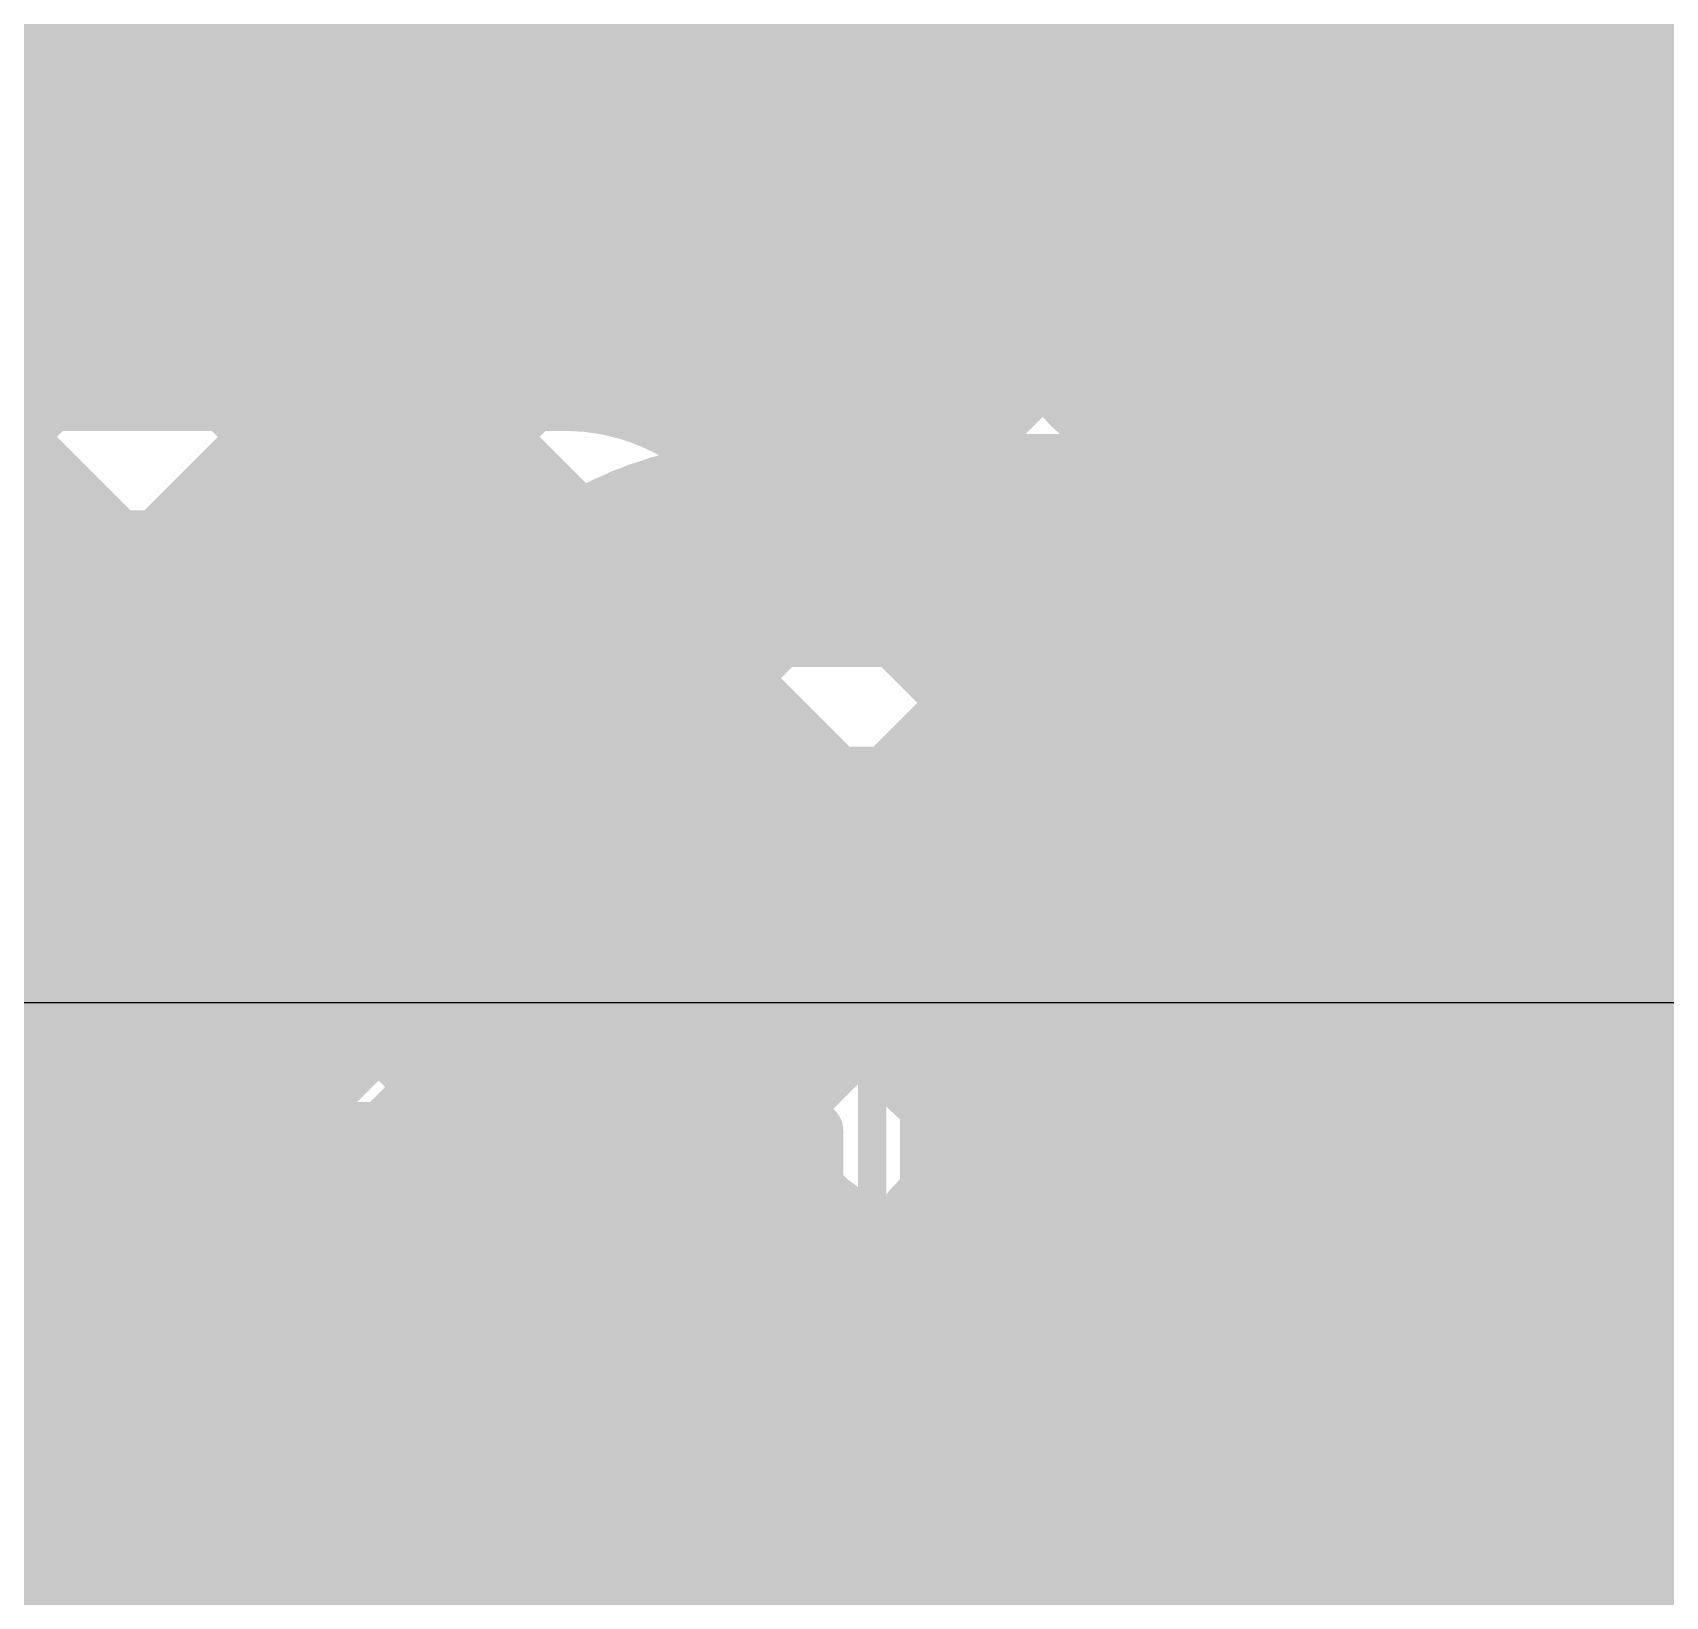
# Model space of a CAD drawing. Header units: millimetres. Extents: x 13 to 259, y -2 to 326.
# Drawn here: x 110.124 to 112.994, y 130.756 to 133.505 of the extents above; entities that cross this region are included whole.
import ezdxf

# ---------------------------------------------------------------- set-up
doc = ezdxf.new("R2010")
doc.units = ezdxf.units.MM
for name, color, linetype in [('BottomLayer', 5, 'Continuous'), ('BottomPaste', 16, 'Continuous'), ('BottomSolder', 6, 'Continuous'), ('ConnectLayer', 7, 'Continuous'), ('DrillDrawing', 1, 'Continuous'), ('Mechanical11', 56, 'Continuous'), ('Mechanical13', 56, 'Continuous'), ('Mechanical14', 56, 'Continuous'), ('Mechanical15', 56, 'Continuous'), ('Mechanical16', 56, 'Continuous'), ('Mechanical34', 56, 'Continuous'), ('MidLayer1', 16, 'Continuous'), ('MidLayer2', 76, 'Continuous'), ('MidLayer3', 90, 'Continuous'), ('MidLayer4', 156, 'Continuous'), ('MidLayer5', 130, 'Continuous'), ('MidLayer6', 216, 'Continuous'), ('MultiLayer', 9, 'Continuous'), ('TopLayer', 1, 'Continuous'), ('TopOverlay', 2, 'Continuous'), ('TopPaste', 8, 'Continuous'), ('TopSolder', 216, 'Continuous')]:
    doc.layers.add(name, color=color, linetype=linetype)

# ---------------------------------------------------------------- blocks, each defined once
blk = doc.blocks.new('WE_MAIA_4020_85')
at = {"layer": 'Mechanical11', "const_width": 0.1}
for points in [[(-2.05, 2.05), (2.05, 2.05)], [(2.05, -2.05), (2.05, 2.05)]]:
    blk.add_lwpolyline(points, dxfattribs=at)
at = {"layer": 'Mechanical11', "const_width": 0.05}
blk.add_lwpolyline([(2.025, 2.05, 1), (2.075, 2.05, 1)], format="xyb", close=True, dxfattribs=at)
blk.add_lwpolyline([(2.025, 2.05, 1), (2.075, 2.05, 1)], format="xyb", close=True, dxfattribs=at)
at = {"layer": 'Mechanical13', "const_width": 0.1}
for points in [[(-2.15, 2.15), (2.15, 2.15)], [(2.15, -2.15), (2.15, 2.15)]]:
    blk.add_lwpolyline(points, dxfattribs=at)
at = {"layer": 'Mechanical13', "const_width": 0.05}
blk.add_lwpolyline([(2.125, 2.15, 1), (2.175, 2.15, 1)], format="xyb", close=True, dxfattribs=at)
blk.add_lwpolyline([(2.125, 2.15, 1), (2.175, 2.15, 1)], format="xyb", close=True, dxfattribs=at)
at = {"layer": 'Mechanical15', "const_width": 0.1}
for points in [[(-2.35, 2.35), (2.35, 2.35)], [(2.35, -2.35), (2.35, 2.35)]]:
    blk.add_lwpolyline(points, dxfattribs=at)
at = {"layer": 'Mechanical15', "const_width": 0.05}
blk.add_lwpolyline([(2.325, 2.35, 1), (2.375, 2.35, 1)], format="xyb", close=True, dxfattribs=at)
blk.add_lwpolyline([(2.325, 2.35, 1), (2.375, 2.35, 1)], format="xyb", close=True, dxfattribs=at)
at = {"layer": 'TopLayer'}
blk.add_solid([(0.695, -1.85), (1.675, -1.85), (0.695, 1.85), (1.675, 1.85)], dxfattribs=at)
at = {"layer": 'TopOverlay', "const_width": 0.2}
for points in [[(-2.05, 2.05), (2.05, 2.05)], [(2.05, -2.05), (2.05, 2.05)]]:
    blk.add_lwpolyline(points, dxfattribs=at)
at = {"layer": 'TopOverlay', "const_width": 0.1}
blk.add_lwpolyline([(2, 2.05, 1), (2.1, 2.05, 1)], format="xyb", close=True, dxfattribs=at)
blk.add_lwpolyline([(2, 2.05, 1), (2.1, 2.05, 1)], format="xyb", close=True, dxfattribs=at)
at = {"layer": 'TopPaste'}
blk.add_solid([(0.695, -1.85), (1.675, -1.85), (0.695, 1.85), (1.675, 1.85)], dxfattribs=at)
at = {"layer": 'TopSolder'}
blk.add_solid([(0.5934, -1.9516), (1.7766, -1.9516), (0.5934, 1.9516), (1.7766, 1.9516)], dxfattribs=at)
blk = doc.blocks.new('CAPC1005X55N_B_120')
at = {"layer": 'BottomLayer'}
for points in [[(-0.76, -0.31), (-0.14, -0.31), (-0.76, 0.31), (-0.14, 0.31)], [(0.14, -0.31), (0.76, -0.31), (0.14, 0.31), (0.76, 0.31)]]:
    blk.add_solid(points, dxfattribs=at)
at = {"layer": 'BottomPaste'}
for points in [[(-0.76, -0.31), (-0.14, -0.31), (-0.76, 0.31), (-0.14, 0.31)], [(0.14, -0.31), (0.76, -0.31), (0.14, 0.31), (0.76, 0.31)]]:
    blk.add_solid(points, dxfattribs=at)
at = {"layer": 'BottomSolder'}
for points in [[(-0.8616, -0.4116), (-0.0384, -0.4116), (-0.8616, 0.4116), (-0.0384, 0.4116)], [(0.0384, -0.4116), (0.8616, -0.4116), (0.0384, 0.4116), (0.8616, 0.4116)]]:
    blk.add_solid(points, dxfattribs=at)
at = {"layer": 'Mechanical14', "const_width": 0.1}
for points in [[(-0.5249, 0.2749), (0.5251, 0.2749)], [(-0.5249, -0.2751), (-0.5249, 0.2749)], [(0.5251, -0.2751), (0.5251, 0.2749)], [(-0.5249, -0.2751), (0.5251, -0.2751)]]:
    blk.add_lwpolyline(points, dxfattribs=at)
at = {"layer": 'Mechanical14', "const_width": 0.05}
for points in [[(-0.5499, 0.2749, 1), (-0.5, 0.2749, 1)], [(-0.5499, 0.2749, 1), (-0.5, 0.2749, 1)], [(0.5001, 0.2749, 1), (0.55, 0.2749, 1)], [(0.5001, 0.2749, 1), (0.55, 0.2749, 1)], [(-0.5499, -0.2751, 1), (-0.5, -0.2751, 1)], [(-0.5499, -0.2751, 1), (-0.5, -0.2751, 1)], [(0.5001, -0.2751, 1), (0.55, -0.2751, 1)], [(0.5001, -0.2751, 1), (0.55, -0.2751, 1)]]:
    blk.add_lwpolyline(points, format="xyb", close=True, dxfattribs=at)
at = {"layer": 'Mechanical16', "const_width": 0.05}
for points in [[(0, -0.5), (0, 0.5)], [(-0.91, 0.46), (0.91, 0.46)], [(-0.91, -0.46), (-0.91, 0.46)], [(0.91, -0.46), (0.91, 0.46)], [(-0.5, 0), (0.5, 0)], [(-0.91, -0.46), (0.91, -0.46)]]:
    blk.add_lwpolyline(points, dxfattribs=at)
at = {"layer": 'Mechanical16', "const_width": 0.025}
for points in [[(-0.0125, 0.5, 1), (0.0125, 0.5, 1)], [(-0.9225, 0.46, 1), (-0.8975, 0.46, 1)], [(-0.9225, 0.46, 1), (-0.8975, 0.46, 1)], [(0.8975, 0.46, 1), (0.9225, 0.46, 1)], [(0.8975, 0.46, 1), (0.9225, 0.46, 1)], [(-0.5125, 0, 1), (-0.4875, 0, 1)], [(0.4875, 0, 1), (0.5125, 0, 1)], [(-0.9225, -0.46, 1), (-0.8975, -0.46, 1)], [(-0.9225, -0.46, 1), (-0.8975, -0.46, 1)], [(0.8975, -0.46, 1), (0.9225, -0.46, 1)], [(0.8975, -0.46, 1), (0.9225, -0.46, 1)], [(-0.0125, -0.5, 1), (0.0125, -0.5, 1)]]:
    blk.add_lwpolyline(points, format="xyb", close=True, dxfattribs=at)
blk = doc.blocks.new('CAPC3216X180N_122')
at = {"layer": 'Mechanical14', "const_width": 0.1}
for points in [[(-1.6, 0.8), (1.6, 0.8)], [(1.6, 0.8), (1.6, -0.8)]]:
    blk.add_lwpolyline(points, dxfattribs=at)
at = {"layer": 'Mechanical14', "const_width": 0.05}
blk.add_lwpolyline([(1.575, 0.8, 1), (1.625, 0.8, 1)], format="xyb", close=True, dxfattribs=at)
blk.add_lwpolyline([(1.575, 0.8, 1), (1.625, 0.8, 1)], format="xyb", close=True, dxfattribs=at)
at = {"layer": 'Mechanical15', "const_width": 0.05}
for points in [[(-2.325, 1.15), (2.325, 1.15)], [(2.325, 1.15), (2.325, -1.15)]]:
    blk.add_lwpolyline(points, dxfattribs=at)
at = {"layer": 'Mechanical15', "const_width": 0.025}
blk.add_lwpolyline([(2.3125, 1.15, 1), (2.3375, 1.15, 1)], format="xyb", close=True, dxfattribs=at)
blk.add_lwpolyline([(2.3125, 1.15, 1), (2.3375, 1.15, 1)], format="xyb", close=True, dxfattribs=at)
at = {"layer": 'TopLayer'}
blk.add_solid([(2.075, -0.9), (2.075, 0.9), (0.925, -0.9), (0.925, 0.9)], dxfattribs=at)
at = {"layer": 'TopPaste'}
blk.add_solid([(2.075, -0.9), (2.075, 0.9), (0.925, -0.9), (0.925, 0.9)], dxfattribs=at)
at = {"layer": 'TopSolder'}
blk.add_solid([(2.1766, -1.0016), (2.1766, 1.0016), (0.8234, -1.0016), (0.8234, 1.0016)], dxfattribs=at)
blk = doc.blocks.new('MTG240_400_168')
at = {"layer": 'BottomLayer', "const_width": 2}
blk.add_lwpolyline([(-1, 0, 1), (1, 0, 1)], format="xyb", close=True, dxfattribs=at)
at = {"layer": 'BottomSolder', "const_width": 2.1016}
blk.add_lwpolyline([(-1.0508, 0, 1), (1.0508, 0, 1)], format="xyb", close=True, dxfattribs=at)
at = {"layer": 'MidLayer1', "const_width": 2}
blk.add_lwpolyline([(-1, 0, 1), (1, 0, 1)], format="xyb", close=True, dxfattribs=at)
at = {"layer": 'MidLayer2', "const_width": 2}
blk.add_lwpolyline([(-1, 0, 1), (1, 0, 1)], format="xyb", close=True, dxfattribs=at)
at = {"layer": 'MidLayer3', "const_width": 2}
blk.add_lwpolyline([(-1, 0, 1), (1, 0, 1)], format="xyb", close=True, dxfattribs=at)
at = {"layer": 'MidLayer4', "const_width": 2}
blk.add_lwpolyline([(-1, 0, 1), (1, 0, 1)], format="xyb", close=True, dxfattribs=at)
at = {"layer": 'MidLayer5', "const_width": 2}
blk.add_lwpolyline([(-1, 0, 1), (1, 0, 1)], format="xyb", close=True, dxfattribs=at)
at = {"layer": 'MidLayer6', "const_width": 2}
blk.add_lwpolyline([(-1, 0, 1), (1, 0, 1)], format="xyb", close=True, dxfattribs=at)
at = {"layer": 'MultiLayer', "const_width": 2}
blk.add_lwpolyline([(-1, 0, 1), (1, 0, 1)], format="xyb", close=True, dxfattribs=at)
at = {"layer": 'TopLayer', "const_width": 2}
blk.add_lwpolyline([(-1, 0, 1), (1, 0, 1)], format="xyb", close=True, dxfattribs=at)
at = {"layer": 'TopSolder', "const_width": 2.1016}
blk.add_lwpolyline([(-1.0508, 0, 1), (1.0508, 0, 1)], format="xyb", close=True, dxfattribs=at)

msp = doc.modelspace()

# ---------------------------------------------------------------- linework, layer by layer
at = {"layer": 'BottomLayer', "const_width": 0.25}
msp.add_lwpolyline([(112.1, 130.95, 1), (112.35, 130.95, 1)], format="xyb", close=True, dxfattribs=at)
at = {"layer": 'ConnectLayer', "const_width": 0.4}
for points in [[(105.4701, 136.36), (111.5301, 130.3)], [(106.3186, 136.36), (111.6415, 131.0371)], [(107.1671, 136.36), (112.0228, 131.5043)], [(108.0156, 136.36), (111.3853, 132.9904)], [(108.0156, 136.36), (111.3853, 132.9904)], [(108.0156, 136.36), (112.94, 131.4356)], [(108.8206, 132.5794), (112.6012, 136.36)], [(108.8642, 136.36), (113.9337, 131.2905)], [(109.2449, 132.1552), (113.4498, 136.36)], [(109.6692, 131.7309), (114.2983, 136.36)], [(109.7127, 136.36), (114.3718, 131.7009)], [(110.0934, 131.3066), (115.1468, 136.36)], [(110.3998, 133.005), (110.3998, 136.36)], [(110.6242, 130.9889), (115.9953, 136.36)], [(110.9998, 133.005), (110.9998, 136.36)], [(111.5998, 132.689), (111.5998, 136.36)], [(111.962, 131.4781), (116.8439, 136.36)], [(112.1998, 132.35), (112.1998, 136.36)], [(112.6699, 131.3375), (117.6924, 136.36)], [(112.7998, 132.35), (112.7998, 136.36)], [(108.4422, 135.0849), (112.0228, 131.5043)], [(108.4422, 135.0849), (111.0701, 132.457)], [(106.0534, 134.9281), (110.0236, 130.9579)], [(109.6287, 133.3875), (111.0519, 134.8107)], [(109.6287, 133.3875), (111.0519, 134.8107)], [(108.1544, 131.0646), (111.0249, 133.9352)], [(108.9932, 131.9035), (111.0249, 133.9352)], [(107.5656, 133.8344), (110.3437, 131.0564)], [(108.694, 130.7557), (111.2224, 133.2841)], [(109.8783, 131.94), (111.2224, 133.2841)], [(68.24, 133.1997), (151.36, 133.1997)], [(100.89, 133.005), (111.06, 133.005)], [(109.6484, 133.0302), (111.6415, 131.0371)], [(109.6484, 133.0302), (110.645, 132.0336)], [(111.4429, 132.8459), (111.9387, 132.35)], [(108.6102, 129.8234), (111.5515, 132.7647)], [(111.3744, 132.5876), (111.5515, 132.7647)], [(109.2531, 132.577), (114.0185, 127.8116)], [(111.425, 132.59), (111.7118, 132.59)], [(111.689, 132.5997), (151.36, 132.5997)], [(110.5514, 131.94), (111.0422, 132.4309)], [(110.6242, 130.9889), (111.9897, 132.3544)], [(111.9387, 132.35), (146.59, 132.35)], [(112.0904, 132.2853), (112.94, 131.4356)], [(111.962, 131.4781), (112.54, 132.0562)], [(110.6242, 130.9888), (111.6854, 132.05)], [(110.775, 131.4), (111.425, 132.05)], [(111.425, 132.05), (112.5563, 132.05)], [(111.4771, 132.05), (112.0228, 131.5043)], [(111.962, 131.4781), (112.5339, 132.05)], [(112.3256, 132.05), (112.94, 131.4356)], [(101.1137, 131.925), (110.8364, 131.925)], [(108.6102, 129.8234), (110.7118, 131.925)], [(109.0565, 131.925), (110.0236, 130.9579)], [(109.24, 131.94), (110.5514, 131.94)], [(109.9051, 131.925), (110.7737, 131.0564)], [(110.7536, 131.925), (111.5596, 131.119)], [(110.8364, 131.925), (111.3922, 131.3691)], [(112.6699, 131.3375), (113.2351, 131.9027)], [(112.6699, 131.3375), (113.2351, 131.9027)], [(111.0268, 131.6518), (111.6415, 131.0371)], [(110.6917, 131.0564), (111.1984, 131.563)], [(109.24, 131.4), (110.775, 131.4)], [(109.5815, 131.4), (110.0236, 130.9579)], [(109.7571, 130.9702), (110.1868, 131.4)], [(109.7571, 130.9702), (110.1868, 131.4)], [(110.43, 131.4), (113.3165, 128.5136)], [(110.94, 130.4561), (111.6969, 131.2131)], [(110.94, 130.4561), (111.6969, 131.213)], [(110.942, 130.4581), (111.6969, 131.2131)], [(111.4971, 131.0564), (111.6625, 131.2219)], [(110.35, 131.0564), (111.4971, 131.0564)], [(101.9169, 119.736), (112.7921, 130.6111)], [(108.2709, 126.09), (112.7921, 130.6111)], [(109.9833, 127.8024), (112.7921, 130.6111)], [(112.4809, 130.3), (112.7921, 130.6111)]]:
    msp.add_lwpolyline(points, dxfattribs=at)
for points in [[(115.803, 134.3, -1.71491), (112.1628, 136.36)], [(111.7118, 132.59, -0.489769), (112.1628, 136.36)], [(111.06, 133.005, -0.198912), (111.4419, 132.8468)], [(111.06, 133.005, -0.199574), (111.4429, 132.8459)], [(111.0422, 132.4309, -0.199574), (111.425, 132.59)], [(111.0432, 132.4318, -0.198912), (111.425, 132.59)], [(114.2438, 132.05, -0.181334), (112.5563, 132.05)], [(112.75, 130.6808, -4.141763), (112.75, 131.2192)], [(112.75, 130.6808, -4.141763), (112.75, 131.2192)], [(112.75, 130.6808, -4.141763), (112.75, 131.2192)], [(112.75, 131.2192, -0.787291), (113.865, 130.95)], [(112.75, 131.2192, -0.787291), (113.865, 130.95)], [(112.75, 131.2192, -0.787291), (113.865, 130.95)], [(111.6625, 131.2219, -0.145519), (111.3922, 131.3691)], [(111.6625, 131.2219, -0.144869), (111.3932, 131.3682)], [(110.0726, 129.9457, -1.766609), (110.94, 130.4664)], [(110.0726, 129.9457, -0.78094), (110.35, 131.0564)], [(110.0726, 129.9457, -0.78094), (110.35, 131.0564)], [(109.9, 130.848, -0.698284), (110.94, 130.4664)], [(110.3437, 131.0564, -0.417376), (110.94, 130.4664)], [(113.865, 130.95, -0.787291), (112.75, 130.6808)], [(113.865, 130.95, -0.787291), (112.75, 130.6808)], [(113.865, 130.95, -0.787291), (112.75, 130.6808)], [(112.75, 130.6808, -0.078053), (112.6422, 130.5328)], [(112.75, 130.6808, -0.078053), (112.6422, 130.5328)], [(113.6922, 130.5328, -0.508714), (112.75, 130.6808)], [(113.6922, 130.5328, -0.508714), (112.75, 130.6808)]]:
    msp.add_lwpolyline(points, format="xyb", dxfattribs=at)
at = {"layer": 'ConnectLayer', "const_width": 0.2}
for points in [[(111.1224, 133.2841, 1), (111.3224, 133.2841, 1)], [(111.1224, 133.2841, 1), (111.3224, 133.2841, 1)], [(110.2998, 133.005, 1), (110.4998, 133.005, 1)], [(110.8998, 133.005, 1), (111.0998, 133.005, 1)], [(110.96, 133.005, 1), (111.16, 133.005, 1)], [(110.96, 133.005, 1), (111.16, 133.005, 1)], [(110.96, 133.005, 1), (111.16, 133.005, 1)], [(111.2853, 132.9904, 1), (111.4853, 132.9904, 1)], [(111.2853, 132.9904, 1), (111.4853, 132.9904, 1)], [(111.3419, 132.8468, 1), (111.5419, 132.8468, 1)], [(111.3429, 132.8459, 1), (111.5429, 132.8459, 1)], [(111.3429, 132.8459, 1), (111.5429, 132.8459, 1)], [(111.4515, 132.7647, 1), (111.6515, 132.7647, 1)], [(111.4515, 132.7647, 1), (111.6515, 132.7647, 1)], [(111.4998, 132.689, 1), (111.6998, 132.689, 1)], [(111.2744, 132.5876, 1), (111.4744, 132.5876, 1)], [(111.325, 132.59, 1), (111.525, 132.59, 1)], [(111.325, 132.59, 1), (111.525, 132.59, 1)], [(111.325, 132.59, 1), (111.525, 132.59, 1)], [(111.589, 132.5997, 1), (111.789, 132.5997, 1)], [(111.6118, 132.59, 1), (111.8118, 132.59, 1)], [(111.6118, 132.59, 1), (111.8118, 132.59, 1)], [(110.9701, 132.457, 1), (111.1701, 132.457, 1)], [(110.9422, 132.4309, 1), (111.1422, 132.4309, 1)], [(110.9422, 132.4309, 1), (111.1422, 132.4309, 1)], [(110.9432, 132.4318, 1), (111.1432, 132.4318, 1)], [(111.8387, 132.35, 1), (112.0387, 132.35, 1)], [(111.8387, 132.35, 1), (112.0387, 132.35, 1)], [(111.8897, 132.3544, 1), (112.0897, 132.3544, 1)], [(112.0998, 132.35, 1), (112.2998, 132.35, 1)], [(112.6998, 132.35, 1), (112.8998, 132.35, 1)], [(111.9904, 132.2853, 1), (112.1904, 132.2853, 1)], [(112.44, 132.0562, 1), (112.64, 132.0562, 1)], [(110.545, 132.0336, 1), (110.745, 132.0336, 1)], [(111.325, 132.05, 1), (111.525, 132.05, 1)], [(111.325, 132.05, 1), (111.525, 132.05, 1)], [(111.3771, 132.05, 1), (111.5771, 132.05, 1)], [(111.5854, 132.05, 1), (111.7854, 132.05, 1)], [(112.2256, 132.05, 1), (112.4256, 132.05, 1)], [(112.4339, 132.05, 1), (112.6339, 132.05, 1)], [(112.4563, 132.05, 1), (112.6563, 132.05, 1)], [(112.4563, 132.05, 1), (112.6563, 132.05, 1)], [(110.4514, 131.94, 1), (110.6514, 131.94, 1)], [(110.4514, 131.94, 1), (110.6514, 131.94, 1)], [(110.6118, 131.925, 1), (110.8118, 131.925, 1)], [(110.6536, 131.925, 1), (110.8536, 131.925, 1)], [(110.7364, 131.925, 1), (110.9364, 131.925, 1)], [(110.7364, 131.925, 1), (110.9364, 131.925, 1)], [(110.9268, 131.6518, 1), (111.1268, 131.6518, 1)], [(111.0984, 131.563, 1), (111.2984, 131.563, 1)], [(111.9228, 131.5043, 1), (112.1228, 131.5043, 1)], [(111.9228, 131.5043, 1), (112.1228, 131.5043, 1)], [(111.9228, 131.5043, 1), (112.1228, 131.5043, 1)], [(111.862, 131.4781, 1), (112.062, 131.4781, 1)], [(111.862, 131.4781, 1), (112.062, 131.4781, 1)], [(111.862, 131.4781, 1), (112.062, 131.4781, 1)], [(112.84, 131.4356, 1), (113.04, 131.4356, 1)], [(112.84, 131.4356, 1), (113.04, 131.4356, 1)], [(112.84, 131.4356, 1), (113.04, 131.4356, 1)], [(110.0868, 131.4, 1), (110.2868, 131.4, 1)], [(110.0868, 131.4, 1), (110.2868, 131.4, 1)], [(110.33, 131.4, 1), (110.53, 131.4, 1)], [(110.675, 131.4, 1), (110.875, 131.4, 1)], [(110.675, 131.4, 1), (110.875, 131.4, 1)], [(111.2922, 131.3691, 1), (111.4922, 131.3691, 1)], [(111.2922, 131.3691, 1), (111.4922, 131.3691, 1)], [(111.2932, 131.3682, 1), (111.4932, 131.3682, 1)], [(112.5699, 131.3375, 1), (112.7699, 131.3375, 1)], [(112.5699, 131.3375, 1), (112.7699, 131.3375, 1)], [(112.5699, 131.3375, 1), (112.7699, 131.3375, 1)], [(109.9934, 131.3066, 1), (110.1934, 131.3066, 1)], [(111.5625, 131.2219, 1), (111.7625, 131.2219, 1)], [(111.5625, 131.2219, 1), (111.7625, 131.2219, 1)], [(111.5625, 131.2219, 1), (111.7625, 131.2219, 1)], [(111.5969, 131.2131, 1), (111.7969, 131.2131, 1)], [(111.5969, 131.2131, 1), (111.7969, 131.2131, 1)], [(111.5969, 131.213, 1), (111.7969, 131.213, 1)], [(112.65, 131.2192, 1), (112.85, 131.2192, 1)], [(112.65, 131.2192, 1), (112.85, 131.2192, 1)], [(112.65, 131.2192, 1), (112.85, 131.2192, 1)], [(112.65, 131.2192, 1), (112.85, 131.2192, 1)], [(112.65, 131.2192, 1), (112.85, 131.2192, 1)], [(112.65, 131.2192, 1), (112.85, 131.2192, 1)], [(111.4596, 131.119, 1), (111.6596, 131.119, 1)], [(110.2437, 131.0564, 1), (110.4437, 131.0564, 1)], [(110.2437, 131.0564, 1), (110.4437, 131.0564, 1)], [(110.25, 131.0564, 1), (110.45, 131.0564, 1)], [(110.25, 131.0564, 1), (110.45, 131.0564, 1)], [(110.25, 131.0564, 1), (110.45, 131.0564, 1)], [(110.5917, 131.0564, 1), (110.7917, 131.0564, 1)], [(110.6737, 131.0564, 1), (110.8737, 131.0564, 1)], [(111.3971, 131.0564, 1), (111.5971, 131.0564, 1)], [(111.3971, 131.0564, 1), (111.5971, 131.0564, 1)], [(111.5415, 131.0371, 1), (111.7415, 131.0371, 1)], [(111.5415, 131.0371, 1), (111.7415, 131.0371, 1)], [(111.5415, 131.0371, 1), (111.7415, 131.0371, 1)], [(110.5242, 130.9889, 1), (110.7242, 130.9889, 1)], [(110.5242, 130.9889, 1), (110.7242, 130.9889, 1)], [(110.5242, 130.9888, 1), (110.7242, 130.9888, 1)], [(109.9236, 130.9579, 1), (110.1236, 130.9579, 1)], [(109.9236, 130.9579, 1), (110.1236, 130.9579, 1)], [(109.9236, 130.9579, 1), (110.1236, 130.9579, 1)], [(112.65, 130.6808, 1), (112.85, 130.6808, 1)], [(112.65, 130.6808, 1), (112.85, 130.6808, 1)], [(112.65, 130.6808, 1), (112.85, 130.6808, 1)], [(112.65, 130.6808, 1), (112.85, 130.6808, 1)], [(112.65, 130.6808, 1), (112.85, 130.6808, 1)], [(112.65, 130.6808, 1), (112.85, 130.6808, 1)], [(112.65, 130.6808, 1), (112.85, 130.6808, 1)], [(112.65, 130.6808, 1), (112.85, 130.6808, 1)], [(112.65, 130.6808, 1), (112.85, 130.6808, 1)], [(112.65, 130.6808, 1), (112.85, 130.6808, 1)], [(112.6921, 130.6111, 1), (112.8921, 130.6111, 1)], [(112.6921, 130.6111, 1), (112.8921, 130.6111, 1)], [(112.6921, 130.6111, 1), (112.8921, 130.6111, 1)], [(112.6921, 130.6111, 1), (112.8921, 130.6111, 1)]]:
    msp.add_lwpolyline(points, format="xyb", close=True, dxfattribs=at)
at = {"layer": 'DrillDrawing', "const_width": 0.0508}
for points in [[(112.098, 131.077), (112.098, 131.204)], [(112.098, 131.204), (112.352, 131.204)], [(112.352, 131.077), (112.352, 131.204)], [(111.971, 130.823), (111.971, 131.077)], [(111.971, 131.077), (112.098, 131.077)], [(112.352, 131.077), (112.479, 131.077)], [(112.479, 130.823), (112.479, 131.077)], [(111.971, 130.823), (112.098, 130.823)], [(112.098, 130.696), (112.098, 130.823)], [(112.352, 130.823), (112.479, 130.823)], [(112.352, 130.696), (112.352, 130.823)]]:
    msp.add_lwpolyline(points, dxfattribs=at)
at = {"layer": 'DrillDrawing', "const_width": 0.0254}
for points in [[(112.0853, 131.204, 1), (112.1107, 131.204, 1)], [(112.0853, 131.204, 1), (112.1107, 131.204, 1)], [(112.3393, 131.204, 1), (112.3647, 131.204, 1)], [(112.3393, 131.204, 1), (112.3647, 131.204, 1)], [(111.9583, 131.077, 1), (111.9837, 131.077, 1)], [(111.9583, 131.077, 1), (111.9837, 131.077, 1)], [(112.0853, 131.077, 1), (112.1107, 131.077, 1)], [(112.0853, 131.077, 1), (112.1107, 131.077, 1)], [(112.3393, 131.077, 1), (112.3647, 131.077, 1)], [(112.3393, 131.077, 1), (112.3647, 131.077, 1)], [(112.4663, 131.077, 1), (112.4917, 131.077, 1)], [(112.4663, 131.077, 1), (112.4917, 131.077, 1)], [(111.9583, 130.823, 1), (111.9837, 130.823, 1)], [(111.9583, 130.823, 1), (111.9837, 130.823, 1)], [(112.0853, 130.823, 1), (112.1107, 130.823, 1)], [(112.0853, 130.823, 1), (112.1107, 130.823, 1)], [(112.3393, 130.823, 1), (112.3647, 130.823, 1)], [(112.3393, 130.823, 1), (112.3647, 130.823, 1)], [(112.4663, 130.823, 1), (112.4917, 130.823, 1)], [(112.4663, 130.823, 1), (112.4917, 130.823, 1)]]:
    msp.add_lwpolyline(points, format="xyb", close=True, dxfattribs=at)
at = {"layer": 'Mechanical34', "const_width": 0.1}
msp.add_lwpolyline([(114.6016, 134.3009, 1), (112.2016, 134.3009, 1)], format="xyb", close=True, dxfattribs=at)
msp.add_lwpolyline([(81.225, 131.8), (146.8, 131.8)], dxfattribs=at)
at = {"layer": 'MidLayer1', "const_width": 0.25}
msp.add_lwpolyline([(112.1, 130.95, 1), (112.35, 130.95, 1)], format="xyb", close=True, dxfattribs=at)
at = {"layer": 'MidLayer2', "const_width": 0.2}
for points in [[(110.72, 131.425), (111.355, 132.06)], [(111.355, 132.06), (130.64, 132.06)], [(107.775, 131.425), (110.72, 131.425)]]:
    msp.add_lwpolyline(points, dxfattribs=at)
at = {"layer": 'MidLayer2'}
for points, const_width in [([(111.305, 132.06, 1), (111.405, 132.06, 1)], 0.1), ([(111.305, 132.06, 1), (111.405, 132.06, 1)], 0.1), ([(110.67, 131.425, 1), (110.77, 131.425, 1)], 0.1), ([(110.67, 131.425, 1), (110.77, 131.425, 1)], 0.1), ([(112.1, 130.95, 1), (112.35, 130.95, 1)], 0.25)]:
    msp.add_lwpolyline(points, format="xyb", close=True, dxfattribs=dict(at, const_width=const_width))
at = {"layer": 'MidLayer3'}
for points, const_width in [([(100.89, 132.465), (111.06, 132.465)], 0.4), ([(111.06, 132.465), (111.775, 131.75)], 0.4), ([(111.775, 131.75), (127.85, 131.75)], 0.4), ([(111.7414, 130.4664), (112.225, 130.95)], 0.5)]:
    msp.add_lwpolyline(points, dxfattribs=dict(at, const_width=const_width))
for points, const_width in [([(110.96, 132.465, 1), (111.16, 132.465, 1)], 0.2), ([(110.96, 132.465, 1), (111.16, 132.465, 1)], 0.2), ([(111.675, 131.75, 1), (111.875, 131.75, 1)], 0.2), ([(111.675, 131.75, 1), (111.875, 131.75, 1)], 0.2), ([(112.1, 130.95, 1), (112.35, 130.95, 1)], 0.25), ([(112.1, 130.95, 1), (112.35, 130.95, 1)], 0.25)]:
    msp.add_lwpolyline(points, format="xyb", close=True, dxfattribs=dict(at, const_width=const_width))
at = {"layer": 'MidLayer4', "const_width": 0.4}
msp.add_lwpolyline([(109.7972, 131.96), (129.3744, 131.96)], dxfattribs=at)
at = {"layer": 'MidLayer4', "const_width": 0.25}
msp.add_lwpolyline([(112.1, 130.95, 1), (112.35, 130.95, 1)], format="xyb", close=True, dxfattribs=at)
at = {"layer": 'MidLayer5', "const_width": 0.25}
msp.add_lwpolyline([(112.1, 130.95, 1), (112.35, 130.95, 1)], format="xyb", close=True, dxfattribs=at)
at = {"layer": 'MidLayer6', "const_width": 0.25}
msp.add_lwpolyline([(112.1, 130.95, 1), (112.35, 130.95, 1)], format="xyb", close=True, dxfattribs=at)
at = {"layer": 'MultiLayer', "const_width": 0.25}
msp.add_lwpolyline([(112.1, 130.95, 1), (112.35, 130.95, 1)], format="xyb", close=True, dxfattribs=at)
at = {"layer": 'TopLayer'}
msp.add_line((81.225, 131.8), (146.775, 131.8), dxfattribs=at)
at = {"layer": 'TopLayer', "const_width": 0.25}
msp.add_lwpolyline([(112.1, 130.95, 1), (112.35, 130.95, 1)], format="xyb", close=True, dxfattribs=at)

# ---------------------------------------------------------------- block references
for name, p in [('MTG240_400_168', (113.4, 134.3)), ('WE_MAIA_4020_85', (109.349, 129.425))]:
    msp.add_blockref(name, p)
for name, p, rotation in [('CAPC3216X180N_122', (112.75, 129.425), 90), ('CAPC1005X55N_B_120', (109.9, 130.4664), 360)]:
    msp.add_blockref(name, p, dxfattribs=dict(rotation=rotation))

doc.saveas('drawing.dxf')
